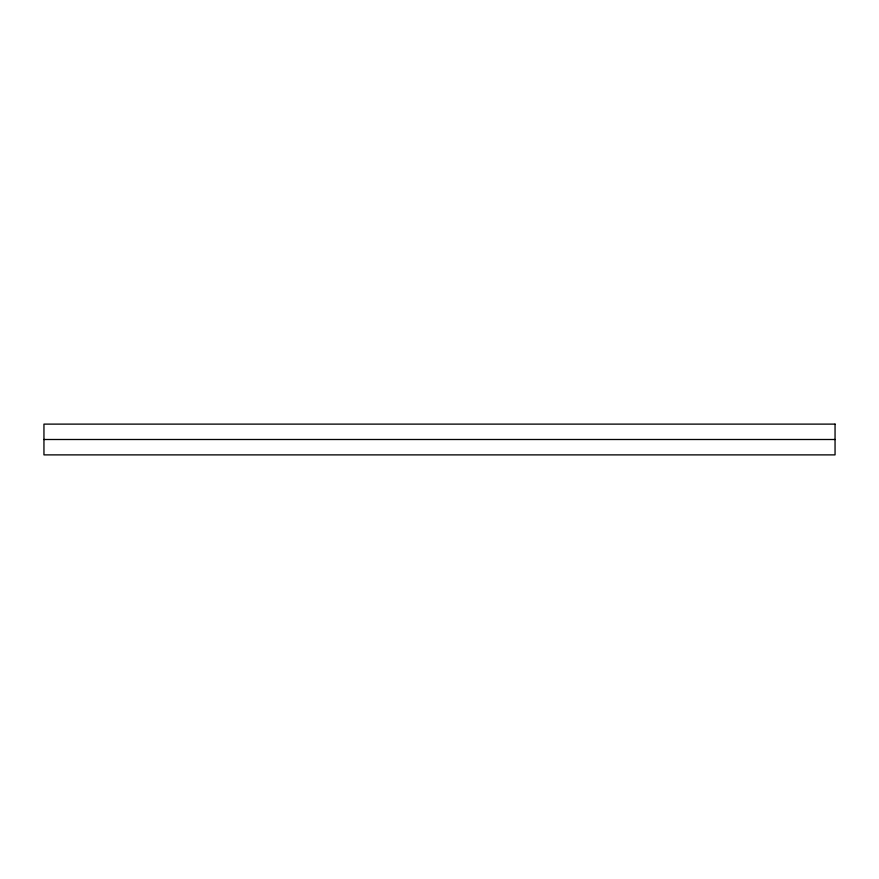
<?xml version="1.0" encoding="UTF-8"?>
<svg xmlns="http://www.w3.org/2000/svg" width="879" height="879" viewBox="0 0 879 879"><rect width="100%" height="100%" fill="white"/><g stroke="black" fill="none" stroke-linecap="round" stroke-linejoin="round"><path stroke-width="1.32" d="M43.95 439.5L835.05 439.5M835.05 424.117L43.95 424.117L43.95 454.882L835.05 454.882L835.05 424.117"/></g></svg>
